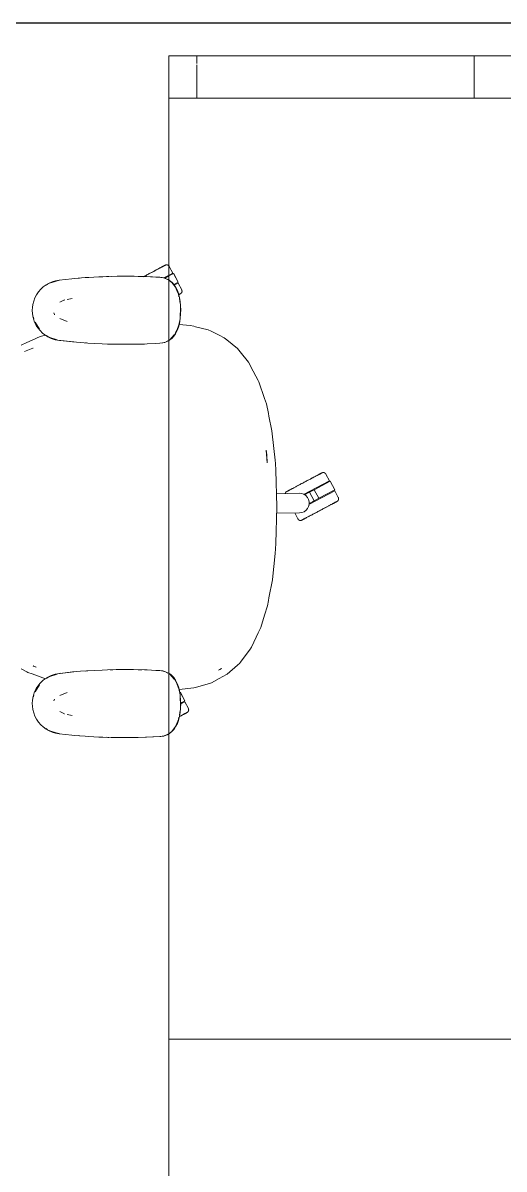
# Model space of a CAD drawing. Header units: millimetres. Extents: x 155927 to 326028, y -36033 to 97293.
# Drawn here: x 217319 to 218004, y 19325 to 20957 of the extents above; entities that cross this region are included whole.
import ezdxf

# ---------------------------------------------------------------- set-up
doc = ezdxf.new("R2010")
doc.units = ezdxf.units.MM
doc.header["$MEASUREMENT"] = 0
for name, color, linetype, lineweight in [('G-IMPT', 8, 'CONTINUOUS', 9), ('I-FURN', 8, 'CONTINUOUS', 9), ('I-WALL', 7, 'CONTINUOUS', 9)]:
    doc.layers.add(name, color=color, linetype=linetype, lineweight=lineweight)

msp = doc.modelspace()

# ---------------------------------------------------------------- linework, layer by layer
at = {"layer": 'G-IMPT'}
for p, q in [((217453.1, 20595.8), (217473.3, 20595.9)), ((217453.1, 20595.8), (217463.9, 20595.9)), ((217483.1, 20595.7), (217463.9, 20595.9)), ((217473.3, 20595.9), (217483.1, 20595.7)), ((217473.3, 20595.9), (217494.7, 20595.4)), ((217473.3, 20595.9), (217493.5, 20595.4)), ((217473.3, 20595.8), (217475.3, 20595.8)), ((217475.3, 20595.8), (217477.2, 20595.8)), ((217347.9, 20580.7), (217344.4, 20577.5)), ((217347.9, 20580.7), (217352, 20583.7)), ((217351.9, 20583), (217354, 20584.6)), ((217356.4, 20586.2), (217352, 20583.7)), ((217362.1, 20588.3), (217354, 20584.6)), ((217356.4, 20586.2), (217360.7, 20588)), ((217371.1, 20590.4), (217358.6, 20586.5)), ((217358.6, 20586.5), (217367.8, 20589.4)), ((217360.7, 20588), (217365.5, 20589.5)), ((217362.1, 20588.3), (217370.5, 20590.2)), ((217370.6, 20590.4), (217365.5, 20589.5)), ((217371.1, 20590.4), (217367.8, 20589.4)), ((217388.5, 20592.3), (217370.6, 20590.4)), ((217392.6, 20592.6), (217388.5, 20592.3)), ((217407.7, 20593.9), (217392.6, 20592.6)), ((217399.5, 20593.2), (217397.8, 20593)), ((217407.7, 20593.9), (217412.8, 20594.2)), ((217412.8, 20594.2), (217426.9, 20595)), ((217432.9, 20595.3), (217426.9, 20595)), ((217432.9, 20595.3), (217444.7, 20595.6)), ((217437.8, 20595.4), (217439.7, 20595.5)), ((217439.7, 20595.5), (217441.2, 20595.5)), ((217453.1, 20595.8), (217444.7, 20595.6)), ((217453.1, 20595.8), (217483.1, 20595.7)), ((217483.1, 20595.7), (217494.7, 20595.4)), ((217494.7, 20595.4), (217493.5, 20595.4)), ((217493.5, 20595.4), (217515.3, 20594.3)), ((217493.5, 20595.4), (217513.6, 20594.4)), ((217494.7, 20595.4), (217515.3, 20594.3)), ((217515.3, 20594.3), (217513.6, 20594.4)), ((217515.3, 20594.3), (217516.9, 20594)), ((217519.1, 20593.6), (217515.3, 20594.2)), ((217519.3, 20593.6), (217516.9, 20594)), ((217519.1, 20593.6), (217525.3, 20591.2)), ((217519.3, 20593.6), (217520.6, 20593.2)), ((217524.3, 20591.8), (217520.6, 20593.2)), ((217524.3, 20591.8), (217526.5, 20590.6)), ((217525.3, 20591.2), (217526.5, 20590.3)), ((217526.5, 20590.6), (217527.7, 20589.9)), ((217527.1, 20589.9), (217530.9, 20587)), ((217527.7, 20589.9), (217531.5, 20586.8)), ((217530.9, 20587), (217536.2, 20580.2)), ((217534.1, 20583.8), (217531.5, 20586.8)), ((217536.8, 20579.7), (217534.1, 20583.8)), ((217536.2, 20580.2), (217538, 20575.8)), ((217536.8, 20579.7), (217538.8, 20575.7)), ((217336.1, 20565.4), (217334.3, 20560.6)), ((217338.3, 20569.5), (217336.1, 20565.4)), ((217338.3, 20569.5), (217341.1, 20573.7)), ((217341.1, 20573.7), (217344.4, 20577.5)), ((217389.3, 20564.4), (217381.8, 20562.8)), ((217540.3, 20570.2), (217538, 20575.8)), ((217540.3, 20571.3), (217538.8, 20575.7)), ((217540.3, 20571.3), (217541.8, 20565.8)), ((217540.3, 20570.2), (217541, 20566.7)), ((217541.6, 20564), (217542.4, 20560.2)), ((217542.8, 20559.9), (217541.8, 20565.8)), ((217332.2, 20547.4), (217332.4, 20551.3)), ((217332.2, 20547.4), (217332.5, 20542.4)), ((217333, 20555.8), (217332.4, 20551.3)), ((217333, 20555.8), (217334.3, 20560.6)), ((217371.4, 20558.8), (217378.2, 20562.1)), ((217377.9, 20562), (217378.2, 20562.1)), ((217542.4, 20560.2), (217542.6, 20557)), ((217542.8, 20559.9), (217543.3, 20553.8)), ((217542.9, 20540.3), (217543.1, 20547.4)), ((217543, 20550.5), (217543.1, 20547.4)), ((217543.5, 20547.4), (217543.3, 20553.8)), ((217543.4, 20542.9), (217543.5, 20547.4)), ((217332.5, 20542.4), (217333.4, 20537.4)), ((217333.4, 20537.4), (217333.9, 20535.3)), ((217335.6, 20530.5), (217333.9, 20535.3)), ((217334.7, 20535.7), (217334.1, 20537.8)), ((217336.3, 20530.6), (217338.5, 20526.9)), ((217336.3, 20530.6), (217342.6, 20520.7)), ((217362.8, 20543.6), (217363.8, 20541.4)), ((217363.8, 20541.4), (217364.1, 20540.9)), ((217381.8, 20531.7), (217371.3, 20535.8)), ((217541.7, 20531.3), (217541.2, 20528)), ((217541.7, 20528.8), (217542.9, 20535.6)), ((217542.9, 20540.3), (217542.5, 20537.5)), ((217543.4, 20542.9), (217542.9, 20535.6)), ((217335.6, 20530.5), (217337.9, 20526)), ((217337.9, 20526), (217340.2, 20522.5)), ((217338.5, 20526.9), (217342.6, 20520.7)), ((217343.3, 20518.5), (217340.2, 20522.5)), ((217343.3, 20518.5), (217346.9, 20514.9)), ((217346.9, 20514.9), (217350.3, 20512.3)), ((217536.4, 20515.7), (217535.6, 20514.2)), ((217536.8, 20515.2), (217536, 20513.8)), ((217538.2, 20518.6), (217536.7, 20516.1)), ((217539, 20519.8), (217536.8, 20515.2)), ((217541.2, 20528), (217538.2, 20518.6)), ((217540.8, 20524.9), (217539, 20519.8)), ((217540.8, 20524.9), (217541.7, 20528.8)), ((217541.1, 20527.4), (217556.9, 20525.9)), ((217556.9, 20525.9), (217562.2, 20524.6)), ((217564.6, 20524), (217562.2, 20524.6)), ((217582.5, 20519.6), (217564.6, 20524)), ((217586.9, 20517.5), (217582.5, 20519.6)), ((217586.9, 20517.5), (217598.4, 20511.9)), ((217324.5, 20501.6), (217316.3, 20498)), ((217332.3, 20505), (217324.5, 20501.6)), ((217343.4, 20509.9), (217332.3, 20505)), ((217343.4, 20509.9), (217351.2, 20512.1)), ((217354.6, 20509.6), (217350.3, 20512.3)), ((217355.9, 20509.2), (217352.3, 20511.6)), ((217354.6, 20509.6), (217359.2, 20507.4)), ((217365.1, 20505.6), (217355.9, 20509.2)), ((217355.9, 20509.2), (217358.6, 20508.3)), ((217355.9, 20509.2), (217367.8, 20505.4)), ((217358.6, 20508.3), (217367.8, 20505.4)), ((217359.2, 20507.4), (217363.3, 20506)), ((217368.3, 20504.8), (217363.3, 20506)), ((217368.2, 20505), (217365.1, 20505.6)), ((217368.3, 20504.8), (217391.2, 20502.3)), ((217368.3, 20504.8), (217371.1, 20504.5)), ((217368.3, 20504.8), (217389.7, 20502.4)), ((217391.2, 20502.3), (217371.1, 20504.5)), ((217389.7, 20502.4), (217401.1, 20501.5)), ((217411.4, 20500.7), (217401.1, 20501.5)), ((217409.3, 20500.9), (217407.9, 20501)), ((217409.3, 20500.9), (217411.2, 20500.8)), ((217411.4, 20500.7), (217420.2, 20500.2)), ((217431.6, 20499.6), (217420.2, 20500.2)), ((217431.6, 20499.6), (217439.4, 20499.3)), ((217451.7, 20499), (217439.4, 20499.3)), ((217443.3, 20499.3), (217445, 20499.2)), ((217445, 20499.2), (217447, 20499.2)), ((217451.7, 20499), (217457.2, 20499)), ((217471.9, 20499), (217457.2, 20499)), ((217476.4, 20499), (217471.9, 20499)), ((217476.4, 20499), (217492.1, 20499.4)), ((217483.2, 20499.2), (217485.4, 20499.2)), ((217488.7, 20499.3), (217485.4, 20499.2)), ((217492.1, 20499.4), (217495.6, 20499.5)), ((217508.2, 20500.1), (217495.6, 20499.5)), ((217508.2, 20500.1), (217513.9, 20500.4)), ((217521, 20501.8), (217513.6, 20500.4)), ((217513.9, 20500.4), (217517.9, 20500.9)), ((217517.9, 20500.9), (217521.8, 20502)), ((217525.3, 20503.9), (217521, 20501.8)), ((217526.2, 20504), (217521.8, 20502)), ((217525.3, 20503.9), (217526.5, 20504.5)), ((217526.5, 20504.2), (217529.4, 20506.2)), ((217534.4, 20512.4), (217527.5, 20505)), ((217533.2, 20510.3), (217527.5, 20505)), ((217527.5, 20505), (217529.9, 20507.2)), ((217530.7, 20507.3), (217529.4, 20506.2)), ((217533.3, 20511.1), (217529.9, 20507.2)), ((217530.7, 20507.3), (217533.6, 20510.4)), ((217535.1, 20513.5), (217533.2, 20510.3)), ((217533.6, 20510.4), (217536, 20513.8)), ((217534.4, 20512.4), (217533.6, 20511.4)), ((217605.5, 20508.3), (217598.4, 20511.9)), ((217609.2, 20505.4), (217605.5, 20508.3)), ((217609.2, 20505.4), (217624.1, 20493.2)), ((217321.4, 20488.6), (217333.3, 20493.5)), ((217333.5, 20493.6), (217333.3, 20493.5)), ((217624.1, 20493.2), (217627.9, 20488.5)), ((217640.1, 20473.4), (217627.9, 20488.5)), ((217640.1, 20473.4), (217642.8, 20468.3)), ((217643.5, 20466.9), (217642.8, 20468.3)), ((217643.5, 20466.9), (217653.8, 20447.4)), ((217653.8, 20447.4), (217654.7, 20445.7)), ((217662.9, 20421.6), (217654.7, 20445.7)), ((217662.9, 20421.6), (217665.4, 20414.2)), ((217668.2, 20400.4), (217665.4, 20414.2)), ((217669, 20396.7), (217668.2, 20400.4)), ((217669, 20396.7), (217673.4, 20375.7)), ((217673.4, 20375.7), (217673.8, 20371.3)), ((217678, 20333.9), (217673.8, 20371.3)), ((217665.3, 20348.3), (217665.9, 20341.4)), ((217666.6, 20330), (217665.3, 20348.3)), ((217666.6, 20330), (217665.9, 20341.4)), ((217678, 20333.9), (217678.5, 20329.5)), ((217678.8, 20319.6), (217678.5, 20329.5)), ((217678.8, 20319.6), (217680.5, 20267.4)), ((217680.5, 20267.4), (217678.9, 20215.2)), ((217677.9, 20200.9), (217678.6, 20208)), ((217678.9, 20215.2), (217678.6, 20208)), ((217674.1, 20163.9), (217677.9, 20200.9)), ((217669.1, 20138.1), (217674, 20163.4)), ((217674.1, 20163.9), (217674, 20163.4)), ((217662.8, 20113.2), (217667, 20126.8)), ((217667, 20126.8), (217668.4, 20134.4)), ((217669.1, 20138.1), (217668.4, 20134.4)), ((217657.5, 20095.9), (217662.8, 20113.2)), ((217657.5, 20095.9), (217654.3, 20089.1)), ((217644.6, 20068.6), (217653.8, 20088.2)), ((217653.8, 20088.2), (217654.3, 20089.1)), ((217642.7, 20065.5), (217628.2, 20046)), ((217642.7, 20065.5), (217643.2, 20066.3)), ((217643.2, 20066.3), (217644.1, 20067.9)), ((217644.6, 20068.6), (217644.1, 20067.9)), ((217333.5, 20041.2), (217338, 20039.5)), ((217333.5, 20041.2), (217334.1, 20040.9)), ((217624.2, 20042.2), (217609.4, 20029.2)), ((217624.2, 20042.2), (217627.5, 20045.1)), ((217628.2, 20046), (217627.5, 20045.1)), ((217316.6, 20036.8), (217324.5, 20032.7)), ((217324.5, 20032.7), (217326.2, 20031.8)), ((217332.2, 20029.6), (217326.2, 20031.8)), ((217351.1, 20022.6), (217332.2, 20029.6)), ((217338, 20039.5), (217334.1, 20040.9)), ((217354.6, 20025.2), (217350.3, 20022.5)), ((217355.9, 20025.6), (217352.3, 20023.2)), ((217354.6, 20025.2), (217359.2, 20027.4)), ((217355.9, 20025.6), (217367.8, 20029.4)), ((217355.9, 20025.6), (217358.6, 20026.5)), ((217365.1, 20029.2), (217356.9, 20026)), ((217358.6, 20026.5), (217367.8, 20029.4)), ((217359.2, 20027.4), (217363.3, 20028.9)), ((217368.3, 20030), (217363.3, 20028.9)), ((217368.2, 20029.8), (217365.1, 20029.2)), ((217368.3, 20030), (217391.2, 20032.5)), ((217368.3, 20030), (217389.7, 20032.4)), ((217368.3, 20030), (217371.1, 20030.4)), ((217391.2, 20032.5), (217371.1, 20030.4)), ((217372.6, 20030.5), (217371.1, 20030.4)), ((217389.7, 20032.4), (217401.1, 20033.4)), ((217411.4, 20034.1), (217401.1, 20033.4)), ((217409.3, 20034), (217407.9, 20033.8)), ((217409.3, 20034), (217411.2, 20034.1)), ((217411.4, 20034.1), (217420.2, 20034.7)), ((217431.6, 20035.2), (217420.2, 20034.7)), ((217431.6, 20035.2), (217439.4, 20035.5)), ((217451.7, 20035.8), (217439.4, 20035.5)), ((217443.3, 20035.6), (217445, 20035.6)), ((217445, 20035.6), (217447, 20035.6)), ((217451.7, 20035.8), (217457.2, 20035.9)), ((217471.9, 20035.9), (217457.2, 20035.9)), ((217476.4, 20035.8), (217471.9, 20035.9)), ((217476.4, 20035.8), (217492.1, 20035.4)), ((217483.2, 20035.6), (217485.4, 20035.6)), ((217488.1, 20035.5), (217485.4, 20035.6)), ((217492.1, 20035.4), (217495.6, 20035.3)), ((217508.2, 20034.7), (217495.6, 20035.3)), ((217508.2, 20034.7), (217513.9, 20034.4)), ((217521, 20033), (217513.6, 20034.4)), ((217513.9, 20034.4), (217517.9, 20033.9)), ((217517.9, 20033.9), (217521.8, 20032.8)), ((217525.3, 20030.9), (217521, 20033)), ((217526.2, 20030.9), (217521.8, 20032.8)), ((217526.2, 20030.9), (217526.2, 20030.8)), ((217526.5, 20030.6), (217529.4, 20028.7)), ((217533.2, 20024.5), (217527.5, 20029.8)), ((217534.4, 20022.4), (217527.5, 20029.8)), ((217527.5, 20029.8), (217529.9, 20027.6)), ((217530.7, 20027.5), (217529.4, 20028.7)), ((217533, 20024.1), (217529.9, 20027.6)), ((217530.7, 20027.5), (217533.6, 20024.5)), ((217601.4, 20037.2), (217597.5, 20035.2)), ((217599.1, 20036), (217597.5, 20035.2)), ((217598.3, 20023), (217608.7, 20028.6)), ((217601.4, 20037.2), (217599.1, 20036)), ((217609.4, 20029.2), (217608.7, 20028.6)), ((217335.6, 20004.3), (217337.9, 20008.8)), ((217336.3, 20004.2), (217342.6, 20014.2)), ((217337.9, 20008.8), (217340.2, 20012.4)), ((217338.5, 20007.9), (217342.6, 20014.2)), ((217343.3, 20016.3), (217340.2, 20012.4)), ((217343.3, 20016.3), (217346.9, 20019.9)), ((217346.9, 20019.9), (217350.3, 20022.5)), ((217534.4, 20022.4), (217533.1, 20023.9)), ((217535.1, 20021.4), (217533.2, 20024.5)), ((217533.6, 20024.5), (217536, 20021)), ((217536.4, 20019.2), (217535.6, 20020.6)), ((217536.8, 20019.6), (217536, 20021)), ((217538.2, 20016.2), (217536.7, 20018.7)), ((217539, 20015), (217536.8, 20019.6)), ((217541.2, 20006.8), (217538.2, 20016.2)), ((217540.8, 20009.9), (217539, 20015)), ((217540.8, 20009.9), (217541.7, 20006)), ((217541.1, 20007.3), (217562.3, 20009.8)), ((217564.6, 20010.4), (217562.3, 20009.8)), ((217564.6, 20010.4), (217586, 20016.4)), ((217586, 20016.4), (217587.1, 20017)), ((217587.1, 20017), (217598.3, 20023)), ((217332.2, 19987.4), (217332.5, 19992.5)), ((217332.5, 19992.5), (217333.4, 19997.4)), ((217333.4, 19997.4), (217333.9, 19999.5)), ((217335.6, 20004.3), (217333.9, 19999.5)), ((217334.7, 19999.1), (217334.1, 19997.1)), ((217336.3, 20004.2), (217338.5, 20007.9)), ((217362.8, 19991.2), (217363.8, 19993.5)), ((217363.8, 19993.5), (217364.1, 19993.9)), ((217381.8, 20003.1), (217371.3, 19999)), ((217381.8, 20003.1), (217380.9, 20002.9)), ((217541.7, 20003.5), (217541.2, 20006.8)), ((217541.7, 20006), (217542.9, 19999.2)), ((217542.9, 19994.6), (217542.5, 19997.4)), ((217543.4, 19991.9), (217542.9, 19999.2)), ((217542.9, 19994.6), (217543.1, 19987.4)), ((217332.2, 19987.4), (217332.4, 19983.6)), ((217333, 19979.1), (217332.4, 19983.6)), ((217333, 19979.1), (217334.3, 19974.2)), ((217371.4, 19976), (217378.2, 19972.8)), ((217542.4, 19974.6), (217542.6, 19977.8)), ((217542.8, 19974.9), (217543.3, 19981.1)), ((217543, 19984.3), (217543.1, 19987.4)), ((217543.5, 19987.4), (217543.3, 19981.1)), ((217543.4, 19991.9), (217543.5, 19987.4)), ((217336.1, 19969.5), (217334.3, 19974.2)), ((217338.3, 19965.3), (217336.1, 19969.5)), ((217338.3, 19965.3), (217341.1, 19961.1)), ((217341.1, 19961.1), (217344.4, 19957.3)), ((217377.5, 19973), (217378.2, 19972.8)), ((217389.3, 19970.4), (217381.8, 19972)), ((217540.3, 19964.6), (217538, 19959)), ((217540.3, 19963.5), (217538.8, 19959.2)), ((217540.3, 19963.5), (217541.8, 19969)), ((217540.3, 19964.6), (217541, 19968.1)), ((217541.6, 19970.8), (217542.4, 19974.6)), ((217542.8, 19974.9), (217541.8, 19969)), ((217347.9, 19954.1), (217344.4, 19957.3)), ((217347.9, 19954.1), (217352, 19951.1)), ((217351.9, 19951.8), (217354, 19950.2)), ((217356.4, 19948.6), (217352, 19951.1)), ((217362.1, 19946.5), (217354, 19950.2)), ((217356.4, 19948.6), (217360.7, 19946.8)), ((217371.1, 19944.5), (217358.6, 19948.3)), ((217358.6, 19948.3), (217367.8, 19945.4)), ((217360.7, 19946.8), (217365.5, 19945.4)), ((217362.1, 19946.5), (217370.5, 19944.6)), ((217370.6, 19944.5), (217365.5, 19945.4)), ((217371.1, 19944.5), (217367.8, 19945.4)), ((217388.5, 19942.6), (217370.6, 19944.5)), ((217519.1, 19941.2), (217525.3, 19943.7)), ((217524.3, 19943), (217526.5, 19944.3)), ((217525.3, 19943.7), (217526.5, 19944.5)), ((217526.5, 19944.5), (217530.9, 19947.8)), ((217526.5, 19944.3), (217527.7, 19944.9)), ((217527.7, 19944.9), (217531.5, 19948)), ((217530.9, 19947.8), (217536.2, 19954.6)), ((217534.1, 19951.1), (217531.5, 19948)), ((217536.8, 19955.1), (217534.1, 19951.1)), ((217536.2, 19954.6), (217538, 19959)), ((217536.8, 19955.1), (217538.8, 19959.2)), ((217392.6, 19942.2), (217388.5, 19942.6)), ((217407.7, 19941), (217392.6, 19942.2)), ((217399.5, 19941.6), (217397.8, 19941.8)), ((217407.7, 19941), (217412.8, 19940.6)), ((217412.8, 19940.6), (217426.9, 19939.8)), ((217432.9, 19939.6), (217426.9, 19939.8)), ((217432.9, 19939.6), (217444.7, 19939.2)), ((217437.8, 19939.4), (217439.7, 19939.3)), ((217439.7, 19939.3), (217441.2, 19939.3)), ((217453.1, 19939), (217444.7, 19939.2)), ((217453.1, 19939), (217483.1, 19939.1)), ((217453.1, 19939), (217473.3, 19939)), ((217453.1, 19939), (217463.9, 19938.9)), ((217483.1, 19939.1), (217463.9, 19938.9)), ((217473.3, 19939), (217494.7, 19939.5)), ((217473.3, 19939), (217493.5, 19939.4)), ((217473.3, 19939), (217483.1, 19939.1)), ((217473.3, 19939), (217475.3, 19939)), ((217475.3, 19939), (217477.2, 19939.1)), ((217483.1, 19939.1), (217494.7, 19939.5)), ((217493.5, 19939.4), (217515.3, 19940.5)), ((217493.5, 19939.4), (217513.6, 19940.4)), ((217494.7, 19939.5), (217493.5, 19939.4)), ((217494.7, 19939.5), (217515.3, 19940.5)), ((217515.3, 19940.5), (217513.6, 19940.4)), ((217519.1, 19941.2), (217515.3, 19940.7)), ((217515.3, 19940.5), (217516.9, 19940.8)), ((217519.3, 19941.2), (217516.9, 19940.8)), ((217519.3, 19941.2), (217520.6, 19941.6)), ((217524.3, 19943), (217520.6, 19941.6))]:
    msp.add_line(p, q, dxfattribs=at)
at = {"layer": 'I-FURN'}
for p, q in [((217566.5, 20909.6), (217526.5, 20909.6)), ((217526.5, 20909.6), (217961.2, 20909.6)), ((217526.5, 20909.6), (217526.5, 20849.6)), ((217526.5, 20909.6), (217526.5, 20849.6)), ((218326.5, 20909.6), (217526.5, 20909.6)), ((217526.5, 20909.6), (217526.5, 19509.6)), ((217526.5, 19509.6), (217526.5, 20909.6)), ((217526.5, 20909.6), (218326.5, 20909.6)), ((219086.5, 20909.6), (217566.5, 20909.6)), ((217566.5, 20909.6), (217566.5, 20899)), ((217566.5, 20909.6), (217566.5, 20899)), ((217961.2, 20909.6), (218091.5, 20909.6)), ((217961.2, 20909.6), (217961.2, 20849.6)), ((217961.2, 20909.6), (217961.2, 20849.6)), ((217566.5, 20896.7), (217566.5, 20849.6)), ((217566.5, 20896.7), (217566.5, 20849.6)), ((217961.2, 20849.6), (217526.5, 20849.6)), ((217526.5, 20849.6), (217566.5, 20849.6)), ((217566.5, 20849.6), (219086.5, 20849.6)), ((218091.5, 20849.6), (217961.2, 20849.6)), ((217523, 20612.2), (217523.2, 20612.2)), ((217523.2, 20612.2), (217523.3, 20612.2)), ((217523.3, 20612.2), (217523.5, 20612.2)), ((217523.5, 20612.2), (217523.7, 20612.2)), ((217523.7, 20612.2), (217523.8, 20612.2)), ((217523.8, 20612.2), (217524, 20612.2)), ((217524, 20612.2), (217524.1, 20612.1)), ((217491.2, 20595.6), (217492.2, 20596.1)), ((217492.8, 20596.4), (217491.8, 20595.8)), ((217492.2, 20596.1), (217493.2, 20596.6)), ((217493.8, 20596.9), (217492.8, 20596.4)), ((217493.2, 20596.6), (217494.2, 20597.1)), ((217494.8, 20597.4), (217493.8, 20596.9)), ((217494.2, 20597.1), (217495.2, 20597.7)), ((217495.8, 20598), (217494.8, 20597.4)), ((217495.2, 20597.7), (217496.2, 20598.2)), ((217496.8, 20598.5), (217495.8, 20598)), ((217496.2, 20598.2), (217497.2, 20598.7)), ((217497.8, 20599), (217496.8, 20598.5)), ((217497.2, 20598.7), (217498.2, 20599.3)), ((217498.8, 20599.6), (217497.8, 20599)), ((217498.2, 20599.3), (217499.2, 20599.8)), ((217499.8, 20600.1), (217498.8, 20599.6)), ((217499.2, 20599.8), (217500.2, 20600.3)), ((217500.8, 20600.6), (217499.8, 20600.1)), ((217500.2, 20600.3), (217501.2, 20600.9)), ((217501.8, 20601.1), (217500.8, 20600.6)), ((217501.2, 20600.9), (217502.2, 20601.4)), ((217502.7, 20601.7), (217501.8, 20601.1)), ((217502.2, 20601.4), (217503.2, 20601.9)), ((217503.7, 20602.2), (217502.7, 20601.7)), ((217503.2, 20601.9), (217504.1, 20602.4)), ((217504.7, 20602.7), (217503.7, 20602.2)), ((217504.1, 20602.4), (217505.1, 20602.9)), ((217505.6, 20603.2), (217504.7, 20602.7)), ((217505.1, 20602.9), (217506, 20603.4)), ((217506.5, 20603.7), (217505.6, 20603.2)), ((217506, 20603.4), (217507, 20603.9)), ((217507.4, 20604.2), (217506.5, 20603.7)), ((217507, 20603.9), (217507.9, 20604.4)), ((217508.3, 20604.6), (217507.4, 20604.2)), ((217507.9, 20604.4), (217508.7, 20604.9)), ((217509.2, 20605.1), (217508.3, 20604.6)), ((217508.7, 20604.9), (217509.6, 20605.3)), ((217510.1, 20605.6), (217509.2, 20605.1)), ((217509.6, 20605.3), (217510.5, 20605.8)), ((217510.9, 20606), (217510.1, 20605.6)), ((217511.7, 20606.4), (217510.9, 20606)), ((217512.5, 20606.9), (217511.7, 20606.4)), ((217513.3, 20607.3), (217512.5, 20606.9)), ((217514, 20607.7), (217513.3, 20607.3)), ((217514.7, 20608), (217514, 20607.7)), ((217515.4, 20608.4), (217514.7, 20608)), ((217516, 20608.7), (217515.4, 20608.4)), ((217516.7, 20609.1), (217516, 20608.7)), ((217517.2, 20609.4), (217516.7, 20609.1)), ((217516.9, 20609.2), (217517.5, 20609.5)), ((217517.8, 20609.7), (217517.2, 20609.4)), ((217517.5, 20609.5), (217518, 20609.8)), ((217518.3, 20609.9), (217517.8, 20609.7)), ((217518, 20609.8), (217518.5, 20610.1)), ((217518.8, 20610.2), (217518.3, 20609.9)), ((217518.5, 20610.1), (217519, 20610.3)), ((217519.2, 20610.4), (217518.8, 20610.2)), ((217519, 20610.3), (217519.4, 20610.5)), ((217519.6, 20610.7), (217519.2, 20610.4)), ((217519.4, 20610.5), (217519.8, 20610.8)), ((217520, 20610.9), (217519.6, 20610.7)), ((217526.9, 20597.6), (217519.6, 20593.6)), ((217519.8, 20610.8), (217520.2, 20610.9)), ((217520.4, 20611), (217520, 20610.9)), ((217520.2, 20610.9), (217520.5, 20611.1)), ((217520.7, 20611.2), (217520.4, 20611)), ((217520.5, 20611.1), (217520.8, 20611.3)), ((217520.9, 20611.3), (217520.7, 20611.2)), ((217520.8, 20611.3), (217521, 20611.4)), ((217520.8, 20593.2), (217526.7, 20596.3)), ((217521.1, 20611.4), (217520.9, 20611.3)), ((217521, 20611.4), (217521.2, 20611.5)), ((217521.3, 20611.5), (217521.1, 20611.4)), ((217521.2, 20611.5), (217521.4, 20611.6)), ((217521.5, 20611.6), (217521.3, 20611.5)), ((217521.4, 20611.6), (217521.5, 20611.6)), ((217521.5, 20611.6), (217521.6, 20611.7)), ((217521.6, 20611.7), (217521.5, 20611.6)), ((217521.6, 20611.7), (217521.8, 20611.8)), ((217521.6, 20611.7), (217521.6, 20611.7)), ((217521.6, 20611.7), (217521.6, 20611.7)), ((217521.6, 20611.7), (217521.6, 20611.7)), ((217521.6, 20611.7), (217521.6, 20611.7)), ((217521.8, 20611.8), (217521.9, 20611.9)), ((217521.9, 20611.9), (217522.1, 20611.9)), ((217522.1, 20611.9), (217522.2, 20612)), ((217522.2, 20612), (217522.4, 20612)), ((217522.4, 20612), (217522.5, 20612.1)), ((217522.5, 20612.1), (217522.7, 20612.1)), ((217522.7, 20612.1), (217522.8, 20612.1)), ((217522.8, 20612.1), (217523, 20612.2)), ((217524.1, 20612.1), (217524.3, 20612.1)), ((217524.3, 20612.1), (217524.4, 20612.1)), ((217524.4, 20612.1), (217524.6, 20612)), ((217524.6, 20612), (217524.8, 20612)), ((217524.8, 20612), (217524.9, 20611.9)), ((217524.9, 20611.9), (217525.1, 20611.9)), ((217525.1, 20611.9), (217525.2, 20611.8)), ((217525.2, 20611.8), (217525.4, 20611.7)), ((217525.4, 20611.7), (217525.5, 20611.7)), ((217525.5, 20611.7), (217525.6, 20611.6)), ((217525.6, 20611.6), (217525.8, 20611.5)), ((217525.8, 20611.5), (217525.9, 20611.4)), ((217525.9, 20611.4), (217526, 20611.3)), ((217526, 20611.3), (217526.2, 20611.2)), ((217526.2, 20611.2), (217526.3, 20611.1)), ((217526.3, 20611.1), (217526.4, 20611)), ((217526.4, 20611), (217526.5, 20610.9)), ((217526.5, 20610.9), (217526.6, 20610.7)), ((217526.6, 20610.7), (217526.7, 20610.6)), ((217526.7, 20610.6), (217526.8, 20610.5)), ((217526.7, 20596.3), (217533.4, 20599.8)), ((217526.8, 20610.5), (217526.9, 20610.4)), ((217526.9, 20610.4), (217527, 20610.2)), ((217532.2, 20600.4), (217526.9, 20597.6)), ((217527, 20610.2), (217527.1, 20610.1)), ((217527.1, 20610.1), (217527.1, 20610)), ((217532.2, 20600.4), (217527.1, 20610)), ((217533.4, 20599.8), (217539.9, 20587.5)), ((217540.1, 20587.6), (217533.5, 20599.9)), ((217491.8, 20595.8), (217490.8, 20595.3)), ((217539.9, 20587.5), (217534.6, 20584.7)), ((217539.7, 20586.2), (217534.6, 20583.5)), ((217544.9, 20576.5), (217539.7, 20586.2)), ((217540.6, 20569.7), (217541, 20569.9)), ((217541.2, 20570), (217540.8, 20569.8)), ((217541, 20569.9), (217541.4, 20570.1)), ((217541.6, 20570.2), (217541.2, 20570)), ((217541.4, 20570.1), (217541.8, 20570.3)), ((217542, 20570.4), (217541.6, 20570.2)), ((217541.8, 20570.3), (217542.1, 20570.5)), ((217542.2, 20570.6), (217542, 20570.4)), ((217542.1, 20570.5), (217542.4, 20570.6)), ((217542.5, 20570.7), (217542.2, 20570.6)), ((217542.4, 20570.6), (217542.6, 20570.8)), ((217542.7, 20570.8), (217542.5, 20570.7)), ((217542.6, 20570.8), (217542.8, 20570.9)), ((217542.9, 20570.9), (217542.7, 20570.8)), ((217542.8, 20570.9), (217543, 20571)), ((217543, 20571), (217542.9, 20570.9)), ((217543.1, 20571.1), (217543, 20571)), ((217543, 20571), (217543.1, 20571)), ((217543.2, 20571.1), (217543.1, 20571.1)), ((217543.1, 20571), (217543.2, 20571.1)), ((217543.3, 20571.1), (217543.2, 20571.1)), ((217543.2, 20571.1), (217543.2, 20571.1)), ((217543.2, 20571.1), (217543.2, 20571.1)), ((217543.2, 20571.1), (217543.2, 20571.1)), ((217543.4, 20571.2), (217543.3, 20571.1)), ((217543.5, 20571.3), (217543.4, 20571.2)), ((217543.7, 20571.4), (217543.5, 20571.3)), ((217543.8, 20571.5), (217543.7, 20571.4)), ((217543.9, 20571.6), (217543.8, 20571.5)), ((217544.1, 20571.7), (217543.9, 20571.6)), ((217544.2, 20571.8), (217544.1, 20571.7)), ((217544.3, 20571.9), (217544.2, 20571.8)), ((217544.4, 20572), (217544.3, 20571.9)), ((217544.5, 20572.1), (217544.4, 20572)), ((217544.6, 20572.3), (217544.5, 20572.1)), ((217544.7, 20572.4), (217544.6, 20572.3)), ((217544.8, 20572.5), (217544.7, 20572.4)), ((217544.9, 20572.7), (217544.8, 20572.5)), ((217544.9, 20576.5), (217545, 20576.4)), ((217545, 20573), (217544.9, 20572.8)), ((217544.9, 20572.8), (217544.9, 20572.7)), ((217545, 20576.4), (217545, 20576.3)), ((217545, 20576.3), (217545.1, 20576.1)), ((217545.1, 20573.1), (217545, 20573)), ((217545.1, 20576.1), (217545.2, 20576)), ((217545.2, 20573.4), (217545.1, 20573.3)), ((217545.1, 20573.3), (217545.1, 20573.1)), ((217545.2, 20576), (217545.2, 20575.8)), ((217545.2, 20575.8), (217545.2, 20575.6)), ((217545.2, 20575.6), (217545.3, 20575.5)), ((217545.3, 20573.7), (217545.2, 20573.6)), ((217545.2, 20573.6), (217545.2, 20573.4)), ((217545.3, 20575.5), (217545.3, 20575.3)), ((217545.3, 20575.3), (217545.3, 20575.2)), ((217545.3, 20575.2), (217545.4, 20575)), ((217545.4, 20574.4), (217545.3, 20574.2)), ((217545.3, 20574.2), (217545.3, 20574)), ((217545.3, 20574), (217545.3, 20573.9)), ((217545.3, 20573.9), (217545.3, 20573.7)), ((217545.4, 20575), (217545.4, 20574.9)), ((217545.4, 20574.9), (217545.4, 20574.7)), ((217545.4, 20574.7), (217545.4, 20574.5)), ((217545.4, 20574.5), (217545.4, 20574.4)), ((217718.6, 20302.2), (217717.6, 20301.7)), ((217718.1, 20301.9), (217719.1, 20302.5)), ((217755.1, 20304.6), (217718.3, 20285.1)), ((217719.6, 20302.8), (217718.6, 20302.2)), ((217719.1, 20302.5), (217720.1, 20303)), ((217720.6, 20303.3), (217719.6, 20302.8)), ((217720.1, 20303), (217721.1, 20303.5)), ((217721.6, 20303.8), (217720.6, 20303.3)), ((217721.1, 20303.5), (217722.1, 20304.1)), ((217722.6, 20304.4), (217721.6, 20303.8)), ((217722.1, 20304.1), (217723.1, 20304.6)), ((217723.6, 20304.9), (217722.6, 20304.4)), ((217723.1, 20304.6), (217724.1, 20305.1)), ((217724.6, 20305.4), (217723.6, 20304.9)), ((217724.1, 20305.1), (217725.1, 20305.6)), ((217725.6, 20305.9), (217724.6, 20305.4)), ((217725.1, 20305.6), (217726, 20306.2)), ((217726.6, 20306.4), (217725.6, 20305.9)), ((217726, 20306.2), (217727, 20306.7)), ((217727.5, 20306.9), (217726.6, 20306.4)), ((217727, 20306.7), (217728, 20307.2)), ((217728.5, 20307.5), (217727.5, 20306.9)), ((217728, 20307.2), (217728.9, 20307.7)), ((217729.4, 20307.9), (217728.5, 20307.5)), ((217728.9, 20307.7), (217729.8, 20308.2)), ((217730.3, 20308.4), (217729.4, 20307.9)), ((217729.8, 20308.2), (217730.7, 20308.7)), ((217731.2, 20308.9), (217730.3, 20308.4)), ((217730.7, 20308.7), (217731.6, 20309.1)), ((217732.1, 20309.4), (217731.2, 20308.9)), ((217731.6, 20309.1), (217732.5, 20309.6)), ((217732.9, 20309.8), (217732.1, 20309.4)), ((217732.5, 20309.6), (217733.3, 20310)), ((217733.8, 20310.3), (217732.9, 20309.8)), ((217733.5, 20292), (217756.2, 20304.1)), ((217734.6, 20310.7), (217733.8, 20310.3)), ((217735.4, 20311.1), (217734.6, 20310.7)), ((217736.1, 20311.5), (217735.4, 20311.1)), ((217736.9, 20311.9), (217736.1, 20311.5)), ((217737.6, 20312.3), (217736.9, 20311.9)), ((217738.2, 20312.7), (217737.6, 20312.3)), ((217738.9, 20313), (217738.2, 20312.7)), ((217739.5, 20313.3), (217738.9, 20313)), ((217740.1, 20313.6), (217739.5, 20313.3)), ((217739.8, 20313.5), (217740.4, 20313.8)), ((217740.6, 20313.9), (217740.1, 20313.6)), ((217740.4, 20313.8), (217740.9, 20314.1)), ((217741.2, 20314.2), (217740.6, 20313.9)), ((217740.9, 20314.1), (217741.4, 20314.3)), ((217741.6, 20314.5), (217741.2, 20314.2)), ((217741.4, 20314.3), (217741.9, 20314.6)), ((217742.1, 20314.7), (217741.6, 20314.5)), ((217741.9, 20314.6), (217742.3, 20314.8)), ((217742.5, 20314.9), (217742.1, 20314.7)), ((217742.3, 20314.8), (217742.7, 20315)), ((217742.9, 20315.1), (217742.5, 20314.9)), ((217742.7, 20315), (217743, 20315.2)), ((217743.2, 20315.3), (217742.9, 20315.1)), ((217743, 20315.2), (217743.4, 20315.4)), ((217743.5, 20315.5), (217743.2, 20315.3)), ((217743.4, 20315.4), (217743.6, 20315.5)), ((217743.8, 20315.6), (217743.5, 20315.5)), ((217743.6, 20315.5), (217743.9, 20315.6)), ((217744, 20315.7), (217743.8, 20315.6)), ((217743.9, 20315.6), (217744.1, 20315.8)), ((217744.2, 20315.8), (217744, 20315.7)), ((217744.1, 20315.8), (217744.2, 20315.8)), ((217744.2, 20315.8), (217744.4, 20315.9)), ((217744.3, 20315.9), (217744.2, 20315.8)), ((217744.4, 20315.9), (217744.3, 20315.9)), ((217744.4, 20315.9), (217744.5, 20316)), ((217744.5, 20316), (217744.4, 20315.9)), ((217744.4, 20315.9), (217744.4, 20315.9)), ((217744.5, 20316), (217744.6, 20316)), ((217744.5, 20316), (217744.5, 20316)), ((217744.5, 20316), (217744.5, 20316)), ((217744.6, 20316), (217744.8, 20316.1)), ((217744.8, 20316.1), (217744.9, 20316.2)), ((217744.9, 20316.2), (217745.1, 20316.2)), ((217745.1, 20316.2), (217745.2, 20316.3)), ((217745.2, 20316.3), (217745.4, 20316.3)), ((217745.4, 20316.3), (217745.5, 20316.4)), ((217745.5, 20316.4), (217745.7, 20316.4)), ((217745.7, 20316.4), (217745.9, 20316.4)), ((217745.9, 20316.4), (217746, 20316.4)), ((217746, 20316.4), (217746.2, 20316.4)), ((217746.2, 20316.4), (217746.3, 20316.4)), ((217746.3, 20316.4), (217746.5, 20316.4)), ((217746.5, 20316.4), (217746.7, 20316.4)), ((217746.7, 20316.4), (217746.8, 20316.4)), ((217746.8, 20316.4), (217747, 20316.4)), ((217747, 20316.4), (217747.1, 20316.4)), ((217747.1, 20316.4), (217747.3, 20316.3)), ((217747.3, 20316.3), (217747.5, 20316.3)), ((217747.5, 20316.3), (217747.6, 20316.3)), ((217747.6, 20316.3), (217747.8, 20316.2)), ((217747.8, 20316.2), (217747.9, 20316.1)), ((217747.9, 20316.1), (217748.1, 20316.1)), ((217748.1, 20316.1), (217748.2, 20316)), ((217748.2, 20316), (217748.4, 20315.9)), ((217748.4, 20315.9), (217748.5, 20315.8)), ((217748.5, 20315.8), (217748.6, 20315.8)), ((217748.6, 20315.8), (217748.8, 20315.7)), ((217748.8, 20315.7), (217748.9, 20315.6)), ((217748.9, 20315.6), (217749, 20315.5)), ((217749, 20315.5), (217749.1, 20315.4)), ((217749.1, 20315.4), (217749.2, 20315.2)), ((217749.2, 20315.2), (217749.4, 20315.1)), ((217749.4, 20315.1), (217749.5, 20315)), ((217749.5, 20315), (217749.6, 20314.9)), ((217749.6, 20314.9), (217749.7, 20314.8)), ((217749.7, 20314.8), (217749.8, 20314.6)), ((217749.8, 20314.6), (217749.8, 20314.5)), ((217749.8, 20314.5), (217749.9, 20314.3)), ((217755.1, 20304.6), (217749.9, 20314.3)), ((217749.9, 20314.3), (217749.9, 20314.3)), ((217756.2, 20304.1), (217762.8, 20291.7)), ((217763, 20291.8), (217756.4, 20304.2)), ((217679.9, 20286.3), (217712.1, 20286.9)), ((217692.2, 20286.8), (217692.3, 20286.9)), ((217692.2, 20286.6), (217692.2, 20286.8)), ((217692.3, 20287.1), (217692.4, 20287.2)), ((217692.3, 20286.9), (217692.3, 20287.1)), ((217692.4, 20287.4), (217692.5, 20287.5)), ((217692.4, 20287.2), (217692.4, 20287.4)), ((217692.5, 20287.5), (217692.6, 20287.7)), ((217692.6, 20287.7), (217692.7, 20287.8)), ((217692.7, 20287.8), (217692.8, 20287.9)), ((217692.8, 20287.9), (217692.9, 20288.1)), ((217692.9, 20288.2), (217693.1, 20288.3)), ((217692.9, 20288.1), (217692.9, 20288.2)), ((217693.1, 20288.3), (217693.2, 20288.4)), ((217693.2, 20288.4), (217693.3, 20288.6)), ((217693.3, 20288.6), (217693.4, 20288.7)), ((217693.4, 20288.7), (217693.5, 20288.8)), ((217693.5, 20288.8), (217693.6, 20288.9)), ((217693.6, 20288.9), (217693.8, 20289)), ((217693.8, 20289), (217693.9, 20289.1)), ((217693.9, 20289.1), (217694, 20289.1)), ((217694, 20289.1), (217694.2, 20289.2)), ((217694.2, 20289.2), (217694.2, 20289.3)), ((217694.2, 20289.3), (217694.3, 20289.3)), ((217694.3, 20289.3), (217694.2, 20289.2)), ((217694.2, 20289.2), (217694.2, 20289.2)), ((217694.2, 20289.2), (217694.2, 20289.2)), ((217694.5, 20289.4), (217694.3, 20289.3)), ((217694.3, 20289.3), (217694.4, 20289.3)), ((217694.3, 20289.3), (217694.3, 20289.3)), ((217694.4, 20289.3), (217694.5, 20289.4)), ((217694.5, 20289.4), (217694.7, 20289.5)), ((217694.6, 20289.5), (217694.5, 20289.4)), ((217694.8, 20289.6), (217694.6, 20289.5)), ((217694.7, 20289.5), (217694.9, 20289.6)), ((217695.1, 20289.7), (217694.8, 20289.6)), ((217694.9, 20289.6), (217695.2, 20289.8)), ((217695.3, 20289.8), (217695.1, 20289.7)), ((217695.2, 20289.8), (217695.5, 20289.9)), ((217695.7, 20290), (217695.3, 20289.8)), ((217695.5, 20289.9), (217695.8, 20290.1)), ((217696, 20290.2), (217695.7, 20290)), ((217695.8, 20290.1), (217696.2, 20290.3)), ((217696.4, 20290.4), (217696, 20290.2)), ((217696.2, 20290.3), (217696.6, 20290.5)), ((217696.8, 20290.6), (217696.4, 20290.4)), ((217696.6, 20290.5), (217697.1, 20290.8)), ((217697.3, 20290.9), (217696.8, 20290.6)), ((217697.1, 20290.8), (217697.5, 20291)), ((217697.8, 20291.2), (217697.3, 20290.9)), ((217697.5, 20291), (217698.1, 20291.3)), ((217698.3, 20291.4), (217697.8, 20291.2)), ((217698.1, 20291.3), (217698.6, 20291.6)), ((217698.9, 20291.7), (217698.3, 20291.4)), ((217698.6, 20291.6), (217699.2, 20291.9)), ((217699.5, 20292.1), (217698.9, 20291.7)), ((217700.2, 20292.4), (217699.5, 20292.1)), ((217700.8, 20292.8), (217700.2, 20292.4)), ((217701.5, 20293.1), (217700.8, 20292.8)), ((217702.2, 20293.5), (217701.5, 20293.1)), ((217703, 20293.9), (217702.2, 20293.5)), ((217703.8, 20294.3), (217703, 20293.9)), ((217704.6, 20294.7), (217703.8, 20294.3)), ((217705.4, 20295.2), (217704.6, 20294.7)), ((217706.2, 20295.6), (217705.4, 20295.2)), ((217707.1, 20296.1), (217706.2, 20295.6)), ((217708, 20296.6), (217707.1, 20296.1)), ((217708.9, 20297), (217708, 20296.6)), ((217708.4, 20296.8), (217709.3, 20297.3)), ((217709.8, 20297.5), (217708.9, 20297)), ((217709.3, 20297.3), (217710.2, 20297.8)), ((217710.7, 20298), (217709.8, 20297.5)), ((217710.2, 20297.8), (217711.2, 20298.3)), ((217711.7, 20298.5), (217710.7, 20298)), ((217711.2, 20298.3), (217712.1, 20298.8)), ((217712.7, 20299.1), (217711.7, 20298.5)), ((217712.1, 20298.8), (217713.1, 20299.3)), ((217712.1, 20286.9), (217715.4, 20286.6)), ((217713.6, 20299.6), (217712.7, 20299.1)), ((217713.1, 20299.3), (217714.1, 20299.8)), ((217714.6, 20300.1), (217713.6, 20299.6)), ((217714.1, 20299.8), (217715.1, 20300.3)), ((217715.6, 20300.6), (217714.6, 20300.1)), ((217715.1, 20300.3), (217716.1, 20300.9)), ((217715.4, 20286.6), (217718.6, 20285.4)), ((217716.6, 20301.2), (217715.6, 20300.6)), ((217716.1, 20300.9), (217717.1, 20301.4)), ((217717.6, 20301.7), (217716.6, 20301.2)), ((217717.1, 20301.4), (217718.1, 20301.9)), ((217719.7, 20284.7), (217726.9, 20288.5)), ((217762.6, 20290.5), (217725.9, 20271)), ((217726.9, 20288.5), (217733.5, 20292)), ((217726.9, 20288.5), (217733.4, 20276.1)), ((217733.5, 20292), (217740.1, 20279.7)), ((217762.8, 20291.7), (217740.1, 20279.7)), ((217767.7, 20280.8), (217762.6, 20290.5)), ((217718.6, 20285.4), (217721.4, 20283.5)), ((217721.4, 20283.5), (217723.7, 20281.1)), ((217723.7, 20281.1), (217725.3, 20278.1)), ((217725.3, 20278.1), (217726.2, 20274.8)), ((217726.2, 20271.5), (217725.5, 20268.2)), ((217726.2, 20274.8), (217726.2, 20271.5)), ((217733.4, 20276.1), (217726.3, 20272.3)), ((217740.1, 20279.7), (217733.4, 20276.1)), ((217754.9, 20269.4), (217755.7, 20269.9)), ((217755.7, 20269.9), (217756.5, 20270.3)), ((217756.5, 20270.3), (217757.3, 20270.7)), ((217757.3, 20270.7), (217758.1, 20271.1)), ((217758.1, 20271.1), (217758.8, 20271.5)), ((217758.8, 20271.5), (217759.5, 20271.8)), ((217759.5, 20271.8), (217760.1, 20272.2)), ((217760.1, 20272.2), (217760.8, 20272.5)), ((217760.8, 20272.5), (217761.4, 20272.9)), ((217761.7, 20273), (217761.1, 20272.7)), ((217761.4, 20272.9), (217762, 20273.2)), ((217762.2, 20273.3), (217761.7, 20273)), ((217762, 20273.2), (217762.5, 20273.4)), ((217762.8, 20273.6), (217762.2, 20273.3)), ((217762.5, 20273.4), (217763, 20273.7)), ((217763.2, 20273.8), (217762.8, 20273.6)), ((217763, 20273.7), (217763.5, 20274)), ((217763.7, 20274.1), (217763.2, 20273.8)), ((217763.5, 20274), (217763.9, 20274.2)), ((217764.1, 20274.3), (217763.7, 20274.1)), ((217763.9, 20274.2), (217764.3, 20274.4)), ((217764.5, 20274.5), (217764.1, 20274.3)), ((217764.3, 20274.4), (217764.6, 20274.6)), ((217764.8, 20274.7), (217764.5, 20274.5)), ((217764.6, 20274.6), (217764.9, 20274.8)), ((217765.1, 20274.8), (217764.8, 20274.7)), ((217764.9, 20274.8), (217765.2, 20274.9)), ((217765.4, 20275), (217765.1, 20274.8)), ((217765.2, 20274.9), (217765.5, 20275)), ((217765.6, 20275.1), (217765.4, 20275)), ((217765.5, 20275), (217765.7, 20275.1)), ((217765.8, 20275.2), (217765.6, 20275.1)), ((217765.7, 20275.1), (217765.8, 20275.2)), ((217765.9, 20275.3), (217765.8, 20275.2)), ((217765.8, 20275.2), (217766, 20275.3)), ((217766, 20275.3), (217765.9, 20275.3)), ((217766, 20275.3), (217766.1, 20275.4)), ((217766.1, 20275.3), (217766, 20275.3)), ((217766, 20275.3), (217766, 20275.3)), ((217766.3, 20275.5), (217766.1, 20275.4)), ((217766.1, 20275.4), (217766.1, 20275.4)), ((217766.1, 20275.4), (217766.1, 20275.3)), ((217766.1, 20275.4), (217766.1, 20275.4)), ((217766.4, 20275.5), (217766.3, 20275.5)), ((217766.5, 20275.6), (217766.4, 20275.5)), ((217766.7, 20275.7), (217766.5, 20275.6)), ((217766.8, 20275.8), (217766.7, 20275.7)), ((217766.9, 20275.9), (217766.8, 20275.8)), ((217767, 20276.1), (217766.9, 20275.9)), ((217767.1, 20276.2), (217767, 20276.1)), ((217767.2, 20276.3), (217767.1, 20276.2)), ((217767.3, 20276.4), (217767.2, 20276.3)), ((217767.4, 20276.5), (217767.3, 20276.4)), ((217767.5, 20276.7), (217767.4, 20276.5)), ((217767.6, 20276.8), (217767.5, 20276.7)), ((217767.7, 20276.9), (217767.6, 20276.8)), ((217767.7, 20280.8), (217767.8, 20280.7)), ((217767.8, 20277.1), (217767.7, 20276.9)), ((217767.8, 20280.7), (217767.9, 20280.5)), ((217767.9, 20277.2), (217767.8, 20277.1)), ((217767.9, 20280.5), (217768, 20280.4)), ((217768, 20277.5), (217767.9, 20277.4)), ((217767.9, 20277.4), (217767.9, 20277.2)), ((217768, 20280.4), (217768, 20280.2)), ((217768, 20280.2), (217768.1, 20280.1)), ((217768.1, 20277.8), (217768, 20277.7)), ((217768, 20277.7), (217768, 20277.5)), ((217768.1, 20280.1), (217768.1, 20279.9)), ((217768.1, 20279.9), (217768.1, 20279.8)), ((217768.1, 20279.8), (217768.2, 20279.6)), ((217768.2, 20278.3), (217768.1, 20278.2)), ((217768.1, 20278.2), (217768.1, 20278)), ((217768.1, 20278), (217768.1, 20277.8)), ((217768.2, 20279.6), (217768.2, 20279.4)), ((217768.2, 20279.4), (217768.2, 20279.3)), ((217768.2, 20279.3), (217768.2, 20279.1)), ((217768.2, 20279.1), (217768.2, 20279)), ((217768.2, 20279), (217768.2, 20278.8)), ((217768.2, 20278.8), (217768.2, 20278.6)), ((217768.2, 20278.6), (217768.2, 20278.5)), ((217768.2, 20278.5), (217768.2, 20278.3)), ((217712.5, 20258.9), (217680.2, 20258.4)), ((217705.7, 20259.1), (217710.4, 20250.3)), ((217715.9, 20259.4), (217712.5, 20258.9)), ((217719, 20260.6), (217715.9, 20259.4)), ((217721.8, 20262.6), (217719, 20260.6)), ((217724, 20265.2), (217721.8, 20262.6)), ((217725.5, 20268.2), (217724, 20265.2)), ((217724.2, 20253.1), (217724.9, 20253.5)), ((217724.9, 20253.5), (217725.7, 20253.9)), ((217725.7, 20253.9), (217726.5, 20254.3)), ((217726.5, 20254.3), (217727.4, 20254.8)), ((217727.8, 20255), (217727, 20254.6)), ((217727.4, 20254.8), (217728.2, 20255.2)), ((217728.7, 20255.5), (217727.8, 20255)), ((217728.2, 20255.2), (217729.1, 20255.7)), ((217729.6, 20255.9), (217728.7, 20255.5)), ((217729.1, 20255.7), (217730, 20256.2)), ((217730.5, 20256.4), (217729.6, 20255.9)), ((217730, 20256.2), (217730.9, 20256.7)), ((217731.4, 20256.9), (217730.5, 20256.4)), ((217730.9, 20256.7), (217731.8, 20257.2)), ((217732.3, 20257.4), (217731.4, 20256.9)), ((217731.8, 20257.2), (217732.8, 20257.7)), ((217733.3, 20257.9), (217732.3, 20257.4)), ((217732.8, 20257.7), (217733.7, 20258.2)), ((217734.3, 20258.4), (217733.3, 20257.9)), ((217733.7, 20258.2), (217734.7, 20258.7)), ((217735.2, 20259), (217734.3, 20258.4)), ((217734.7, 20258.7), (217735.7, 20259.2)), ((217736.2, 20259.5), (217735.2, 20259)), ((217735.7, 20259.2), (217736.7, 20259.7)), ((217737.2, 20260), (217736.2, 20259.5)), ((217736.7, 20259.7), (217737.7, 20260.2)), ((217738.2, 20260.5), (217737.2, 20260)), ((217737.7, 20260.2), (217738.7, 20260.8)), ((217739.2, 20261.1), (217738.2, 20260.5)), ((217738.7, 20260.8), (217739.7, 20261.3)), ((217740.2, 20261.6), (217739.2, 20261.1)), ((217739.7, 20261.3), (217740.7, 20261.8)), ((217741.2, 20262.1), (217740.2, 20261.6)), ((217740.7, 20261.8), (217741.7, 20262.4)), ((217742.2, 20262.7), (217741.2, 20262.1)), ((217741.7, 20262.4), (217742.7, 20262.9)), ((217743.2, 20263.2), (217742.2, 20262.7)), ((217742.7, 20262.9), (217743.7, 20263.4)), ((217744.2, 20263.7), (217743.2, 20263.2)), ((217743.7, 20263.4), (217744.7, 20264)), ((217745.2, 20264.3), (217744.2, 20263.7)), ((217744.7, 20264), (217745.7, 20264.5)), ((217746.2, 20264.8), (217745.2, 20264.3)), ((217745.7, 20264.5), (217746.7, 20265)), ((217747.2, 20265.3), (217746.2, 20264.8)), ((217746.7, 20265), (217747.6, 20265.5)), ((217748.2, 20265.8), (217747.2, 20265.3)), ((217747.6, 20265.5), (217748.6, 20266.1)), ((217749.1, 20266.3), (217748.2, 20265.8)), ((217748.6, 20266.1), (217749.5, 20266.6)), ((217750.1, 20266.8), (217749.1, 20266.3)), ((217749.5, 20266.6), (217750.5, 20267.1)), ((217751, 20267.3), (217750.1, 20266.8)), ((217750.5, 20267.1), (217751.4, 20267.6)), ((217751.9, 20267.8), (217751, 20267.3)), ((217751.4, 20267.6), (217752.3, 20268)), ((217752.3, 20268), (217753.2, 20268.5)), ((217753.2, 20268.5), (217754.1, 20269)), ((217754.1, 20269), (217754.9, 20269.4)), ((217710.5, 20250.1), (217710.4, 20250.3)), ((217710.4, 20250.3), (217710.4, 20250.3)), ((217710.5, 20250), (217710.5, 20250.1)), ((217710.6, 20249.8), (217710.5, 20250)), ((217710.7, 20249.7), (217710.6, 20249.8)), ((217710.8, 20249.6), (217710.7, 20249.7)), ((217710.9, 20249.5), (217710.8, 20249.6)), ((217711.1, 20249.4), (217710.9, 20249.5)), ((217711.2, 20249.2), (217711.1, 20249.4)), ((217711.3, 20249.1), (217711.2, 20249.2)), ((217711.4, 20249), (217711.3, 20249.1)), ((217711.5, 20248.9), (217711.4, 20249)), ((217711.7, 20248.8), (217711.5, 20248.9)), ((217711.8, 20248.8), (217711.7, 20248.8)), ((217711.9, 20248.7), (217711.8, 20248.8)), ((217712.1, 20248.6), (217711.9, 20248.7)), ((217712.2, 20248.5), (217712.1, 20248.6)), ((217712.4, 20248.5), (217712.2, 20248.5)), ((217712.5, 20248.4), (217712.4, 20248.5)), ((217712.7, 20248.3), (217712.5, 20248.4)), ((217712.8, 20248.3), (217712.7, 20248.3)), ((217713, 20248.3), (217712.8, 20248.3)), ((217713.2, 20248.2), (217713, 20248.3)), ((217713.3, 20248.2), (217713.2, 20248.2)), ((217713.5, 20248.2), (217713.3, 20248.2)), ((217713.6, 20248.2), (217713.5, 20248.2)), ((217713.8, 20248.2), (217713.6, 20248.2)), ((217714, 20248.2), (217713.8, 20248.2)), ((217714.1, 20248.2), (217714, 20248.2)), ((217714.3, 20248.2), (217714.1, 20248.2)), ((217714.4, 20248.2), (217714.3, 20248.2)), ((217714.6, 20248.2), (217714.4, 20248.2)), ((217714.8, 20248.2), (217714.6, 20248.2)), ((217714.9, 20248.3), (217714.8, 20248.2)), ((217715.1, 20248.3), (217714.9, 20248.3)), ((217715.2, 20248.4), (217715.1, 20248.3)), ((217715.4, 20248.4), (217715.2, 20248.4)), ((217715.5, 20248.5), (217715.4, 20248.4)), ((217715.7, 20248.6), (217715.5, 20248.5)), ((217715.8, 20248.6), (217715.7, 20248.6)), ((217715.9, 20248.7), (217715.8, 20248.6)), ((217715.8, 20248.6), (217715.9, 20248.7)), ((217715.8, 20248.6), (217715.8, 20248.6)), ((217715.8, 20248.6), (217715.8, 20248.6)), ((217716.1, 20248.8), (217715.9, 20248.7)), ((217715.9, 20248.7), (217715.9, 20248.7)), ((217715.9, 20248.7), (217716, 20248.7)), ((217716, 20248.7), (217716.1, 20248.8)), ((217716.1, 20248.8), (217716.3, 20248.9)), ((217716.2, 20248.8), (217716.1, 20248.8)), ((217716.4, 20249), (217716.2, 20248.8)), ((217716.3, 20248.9), (217716.5, 20249)), ((217716.7, 20249.1), (217716.4, 20249)), ((217716.5, 20249), (217716.8, 20249.1)), ((217716.9, 20249.2), (217716.7, 20249.1)), ((217716.8, 20249.1), (217717.1, 20249.3)), ((217717.3, 20249.4), (217716.9, 20249.2)), ((217717.1, 20249.3), (217717.4, 20249.5)), ((217717.6, 20249.6), (217717.3, 20249.4)), ((217717.4, 20249.5), (217717.8, 20249.7)), ((217718, 20249.8), (217717.6, 20249.6)), ((217717.8, 20249.7), (217718.2, 20249.9)), ((217718.4, 20250), (217718, 20249.8)), ((217718.2, 20249.9), (217718.6, 20250.1)), ((217718.9, 20250.3), (217718.4, 20250)), ((217718.6, 20250.1), (217719.1, 20250.4)), ((217719.4, 20250.5), (217718.9, 20250.3)), ((217719.1, 20250.4), (217719.6, 20250.7)), ((217719.9, 20250.8), (217719.4, 20250.5)), ((217719.6, 20250.7), (217720.2, 20251)), ((217720.5, 20251.1), (217719.9, 20250.8)), ((217720.2, 20251), (217720.8, 20251.3)), ((217720.8, 20251.3), (217721.4, 20251.6)), ((217721.4, 20251.6), (217722, 20251.9)), ((217722, 20251.9), (217722.7, 20252.3)), ((217722.7, 20252.3), (217723.4, 20252.7)), ((217723.4, 20252.7), (217724.2, 20253.1)), ((217541.9, 20003.1), (217542.9, 20003.5)), ((217542.9, 20003.5), (217549.4, 19991.2)), ((217549.6, 19991.3), (217543, 20003.6)), ((217549.2, 19989.9), (217543.6, 19987)), ((217549.4, 19991.2), (217544.1, 19988.4)), ((217554.4, 19980.3), (217549.2, 19989.9)), ((217553.9, 19975.7), (217553.8, 19975.6)), ((217554, 19975.9), (217553.9, 19975.7)), ((217554.1, 19976), (217554, 19975.9)), ((217554.2, 19976.1), (217554.1, 19976)), ((217554.3, 19976.3), (217554.2, 19976.1)), ((217554.4, 19976.5), (217554.3, 19976.4)), ((217554.3, 19976.4), (217554.3, 19976.3)), ((217554.4, 19980.3), (217554.5, 19980.1)), ((217554.5, 19976.7), (217554.4, 19976.5)), ((217554.5, 19980.1), (217554.5, 19980)), ((217554.5, 19980), (217554.6, 19979.8)), ((217554.6, 19976.8), (217554.5, 19976.7)), ((217554.6, 19979.8), (217554.6, 19979.7)), ((217554.6, 19979.7), (217554.7, 19979.5)), ((217554.7, 19977.1), (217554.6, 19977)), ((217554.6, 19977), (217554.6, 19976.8)), ((217554.7, 19979.5), (217554.7, 19979.4)), ((217554.7, 19979.4), (217554.8, 19979.2)), ((217554.8, 19977.4), (217554.7, 19977.3)), ((217554.7, 19977.3), (217554.7, 19977.1)), ((217554.8, 19979.2), (217554.8, 19979)), ((217554.8, 19979), (217554.8, 19978.9)), ((217554.8, 19978.9), (217554.8, 19978.7)), ((217554.8, 19978.7), (217554.9, 19978.6)), ((217554.9, 19978.1), (217554.8, 19977.9)), ((217554.8, 19977.9), (217554.8, 19977.8)), ((217554.8, 19977.8), (217554.8, 19977.6)), ((217554.8, 19977.6), (217554.8, 19977.4)), ((217554.9, 19978.6), (217554.9, 19978.4)), ((217554.9, 19978.4), (217554.9, 19978.2)), ((217554.9, 19978.2), (217554.9, 19978.1)), ((217541.6, 19968.9), (217542.4, 19969.3)), ((217542.4, 19969.3), (217543.2, 19969.7)), ((217543.2, 19969.7), (217544, 19970.2)), ((217544, 19970.2), (217544.7, 19970.6)), ((217544.7, 19970.6), (217545.4, 19970.9)), ((217545.4, 19970.9), (217546.1, 19971.3)), ((217546.1, 19971.3), (217546.8, 19971.7)), ((217546.8, 19971.7), (217547.4, 19972)), ((217547.4, 19972), (217548, 19972.3)), ((217548.3, 19972.5), (217547.7, 19972.2)), ((217548, 19972.3), (217548.6, 19972.6)), ((217548.9, 19972.8), (217548.3, 19972.5)), ((217548.6, 19972.6), (217549.1, 19972.9)), ((217549.4, 19973), (217548.9, 19972.8)), ((217549.1, 19972.9), (217549.6, 19973.2)), ((217549.9, 19973.3), (217549.4, 19973)), ((217549.6, 19973.2), (217550.1, 19973.4)), ((217550.3, 19973.5), (217549.9, 19973.3)), ((217550.1, 19973.4), (217550.5, 19973.6)), ((217550.7, 19973.8), (217550.3, 19973.5)), ((217550.5, 19973.6), (217550.9, 19973.9)), ((217551.1, 19974), (217550.7, 19973.8)), ((217550.9, 19973.9), (217551.3, 19974)), ((217551.4, 19974.1), (217551.1, 19974)), ((217551.3, 19974), (217551.6, 19974.2)), ((217551.7, 19974.3), (217551.4, 19974.1)), ((217551.6, 19974.2), (217551.9, 19974.4)), ((217552, 19974.4), (217551.7, 19974.3)), ((217551.9, 19974.4), (217552.1, 19974.5)), ((217552.2, 19974.5), (217552, 19974.4)), ((217552.1, 19974.5), (217552.3, 19974.6)), ((217552.4, 19974.6), (217552.2, 19974.5)), ((217552.3, 19974.6), (217552.5, 19974.7)), ((217552.5, 19974.7), (217552.4, 19974.6)), ((217552.6, 19974.8), (217552.5, 19974.7)), ((217552.5, 19974.7), (217552.6, 19974.7)), ((217552.7, 19974.8), (217552.6, 19974.8)), ((217552.6, 19974.7), (217552.7, 19974.8)), ((217552.8, 19974.8), (217552.7, 19974.8)), ((217552.7, 19974.8), (217552.7, 19974.8)), ((217552.7, 19974.8), (217552.7, 19974.8)), ((217552.7, 19974.8), (217552.7, 19974.8)), ((217552.9, 19974.9), (217552.8, 19974.8)), ((217553, 19975), (217552.9, 19974.9)), ((217553.2, 19975.1), (217553, 19975)), ((217553.3, 19975.2), (217553.2, 19975.1)), ((217553.4, 19975.3), (217553.3, 19975.2)), ((217553.5, 19975.4), (217553.4, 19975.3)), ((217553.7, 19975.5), (217553.5, 19975.4)), ((217553.8, 19975.6), (217553.7, 19975.5)), ((218326.5, 19509.6), (217526.5, 19509.6)), ((217526.5, 19509.6), (217526.5, 18109.6)), ((217526.5, 18109.6), (217526.5, 19509.6)), ((217526.5, 19509.6), (218326.5, 19509.6)), ((217526.5, 19509.6), (218326.5, 19509.6)), ((218326.5, 19509.6), (217526.5, 19509.6))]:
    msp.add_line(p, q, dxfattribs=at)
msp.add_arc((217712.5, 20272.9), 13.8, 342.664, 347.6527, dxfattribs=at)
msp.add_open_spline([(217726.1, 20270.6), (217726, 20270.1), (217725.9, 20269.7), (217725.8, 20269.3)], degree=3, dxfattribs=at)
at = {"layer": 'I-WALL', "lineweight": 30}
msp.add_line((216174.8, 20956.6), (220477.9, 20956.6), dxfattribs=at)

doc.saveas('drawing.dxf')
